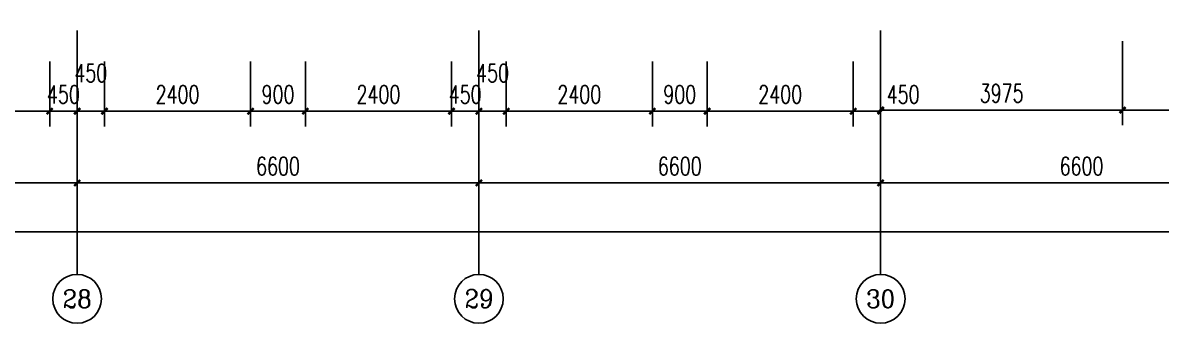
# Model space of a CAD drawing. Header units: millimetres. Extents: x -59809 to 114535, y 156 to 28464.
# Drawn here: x 71836 to 90539, y 2864 to 7791 of the extents above; entities that cross this region are included whole.
import ezdxf
from ezdxf.enums import TextEntityAlignment as Align

# ---------------------------------------------------------------- set-up
doc = ezdxf.new("R2010")
doc.units = ezdxf.units.MM
for name, color, linetype in [('AXIS', 3, 'Continuous'), ('AXIS_TEXT', 7, 'Continuous'), ('PUB_DIM', 3, 'Continuous')]:
    doc.layers.add(name, color=color, linetype=linetype)
doc.styles.add('_TCH_AXIS', font='COMPLEX', dxfattribs={"bigfont": 'GBCBIG'})
doc.styles.add('_TCH_DIM_T3', font='SIMPLEX', dxfattribs={"width": 0.705882, "bigfont": 'GBCBIG'})
doc.styles.add('COMPLEX', font='COMPLEX')
doc.dimstyles.new('_TCH_ARCH&&100', dxfattribs={"dimtxt": 297.5, "dimasz": 100, "dimexe": 250, "dimexo": 300, "dimgap": 126.25, "dimtad": 1, "dimdec": 0, "dimzin": 0, "dimdsep": 46, "dimtxsty": '_TCH_DIM_T3', "dimblk": 'ARCHTICK', "dimcen": 0.09, "dimclrt": 7, "dimazin": 2, "dimtfac": 1, "dimtdec": 0, "dimtix": 1, "dimtmove": 2, "dimatfit": 3, "dimfxl": 1, "dimtolj": 1, "dimtzin": 0, "dimarcsym": 0})

# ---------------------------------------------------------------- blocks, each defined once
blk = doc.blocks.new('_ArchTick')
at = {"color": 0, "linetype": 'ByBlock', "const_width": 0.4}
blk.add_lwpolyline([(-0.5, -0.5), (0.5, 0.5)], dxfattribs=at)
blk = doc.blocks.new('*D110')
at = {"layer": 'Defpoints', "color": 0}
for p in [(85929, 7791), (89904, 7791), (89904, 6360)]:
    blk.add_point(p, dxfattribs=at)
at = {"layer": 'PUB_DIM', "color": 0, "lineweight": -2}
for p, q in [((85929, 7491), (85929, 6110)), ((89904, 7491), (89904, 6110)), ((85929, 6360), (89904, 6360))]:
    blk.add_line(p, q, dxfattribs=at)
at = {"layer": 'PUB_DIM', "color": 0, "lineweight": -2, "xscale": 100, "yscale": 100, "zscale": 100, "rotation": 180}
blk.add_blockref('_ArchTick', (85929, 6360), dxfattribs=at)
at = {"layer": 'PUB_DIM', "color": 0, "lineweight": -2, "xscale": 100, "yscale": 100, "zscale": 100}
blk.add_blockref('_ArchTick', (89904, 6360), dxfattribs=at)
at = {"layer": 'PUB_DIM', "color": 7, "insert": (87917, 6635), "char_height": 297.5, "attachment_point": 5, "style": '_TCH_DIM_T3'}
blk.add_mtext('\\A1;3975', dxfattribs=at)
blk = doc.blocks.new('*D111')
at = {"layer": 'Defpoints', "color": 0}
for p in [(89904, 7791), (92304, 7791), (92304, 6360)]:
    blk.add_point(p, dxfattribs=at)
at = {"layer": 'PUB_DIM', "color": 0, "lineweight": -2}
for p, q in [((89904, 7491), (89904, 6110)), ((92304, 7491), (92304, 6110)), ((89904, 6360), (92304, 6360))]:
    blk.add_line(p, q, dxfattribs=at)
at = {"layer": 'PUB_DIM', "color": 0, "lineweight": -2, "xscale": 100, "yscale": 100, "zscale": 100, "rotation": 180}
blk.add_blockref('_ArchTick', (89904, 6360), dxfattribs=at)
at = {"layer": 'PUB_DIM', "color": 0, "lineweight": -2, "xscale": 100, "yscale": 100, "zscale": 100}
blk.add_blockref('_ArchTick', (92304, 6360), dxfattribs=at)
at = {"layer": 'PUB_DIM', "color": 7, "insert": (91104, 6635), "char_height": 297.5, "attachment_point": 5, "style": '_TCH_DIM_T3'}
blk.add_mtext('\\A1;2400', dxfattribs=at)
blk = doc.blocks.new('*D131')
at = {"layer": 'Defpoints', "color": 0}
for p in [(69879, 7458), (72279, 7458), (72279, 6341)]:
    blk.add_point(p, dxfattribs=at)
at = {"layer": 'PUB_DIM', "color": 0, "lineweight": -2}
for p, q in [((69879, 7158), (69879, 6091)), ((72279, 7158), (72279, 6091)), ((69879, 6341), (72279, 6341))]:
    blk.add_line(p, q, dxfattribs=at)
at = {"layer": 'PUB_DIM', "color": 0, "lineweight": -2, "xscale": 100, "yscale": 100, "zscale": 100, "rotation": 180}
blk.add_blockref('_ArchTick', (69879, 6341), dxfattribs=at)
at = {"layer": 'PUB_DIM', "color": 0, "lineweight": -2, "xscale": 100, "yscale": 100, "zscale": 100}
blk.add_blockref('_ArchTick', (72279, 6341), dxfattribs=at)
at = {"layer": 'PUB_DIM', "color": 7, "insert": (71079, 6616), "char_height": 297.5, "attachment_point": 5, "style": '_TCH_DIM_T3'}
blk.add_mtext('\\A1;2400', dxfattribs=at)
blk = doc.blocks.new('*D132')
at = {"layer": 'Defpoints', "color": 0}
for p in [(72279, 7458), (72729, 7458), (72729, 6341)]:
    blk.add_point(p, dxfattribs=at)
at = {"layer": 'PUB_DIM', "color": 0, "lineweight": -2}
for p, q in [((72279, 7158), (72279, 6091)), ((72729, 7158), (72729, 6091)), ((72279, 6341), (72179, 6341)), ((72279, 6341), (72729, 6341)), ((72729, 6341), (72829, 6341))]:
    blk.add_line(p, q, dxfattribs=at)
at = {"layer": 'PUB_DIM', "color": 0, "lineweight": -2, "xscale": 100, "yscale": 100, "zscale": 100}
blk.add_blockref('_ArchTick', (72279, 6341), dxfattribs=at)
at = {"layer": 'PUB_DIM', "color": 0, "lineweight": -2, "xscale": 100, "yscale": 100, "zscale": 100, "rotation": 180}
blk.add_blockref('_ArchTick', (72729, 6341), dxfattribs=at)
at = {"layer": 'PUB_DIM', "color": 7, "insert": (72504, 6616), "char_height": 297.5, "attachment_point": 5, "style": '_TCH_DIM_T3'}
blk.add_mtext('\\A1;450', dxfattribs=at)
blk = doc.blocks.new('*D133')
at = {"layer": 'Defpoints', "color": 0}
for p in [(72729, 7458), (73179, 7458), (73179, 6341)]:
    blk.add_point(p, dxfattribs=at)
at = {"layer": 'PUB_DIM', "color": 0, "lineweight": -2}
for p, q in [((72729, 7158), (72729, 6091)), ((73179, 7158), (73179, 6091)), ((72729, 6341), (73179, 6341))]:
    blk.add_line(p, q, dxfattribs=at)
at = {"layer": 'PUB_DIM', "color": 0, "lineweight": -2, "xscale": 100, "yscale": 100, "zscale": 100, "rotation": 180}
blk.add_blockref('_ArchTick', (72729, 6341), dxfattribs=at)
at = {"layer": 'PUB_DIM', "color": 0, "lineweight": -2, "xscale": 100, "yscale": 100, "zscale": 100}
blk.add_blockref('_ArchTick', (73179, 6341), dxfattribs=at)
at = {"layer": 'PUB_DIM', "color": 7, "insert": (72954, 6966), "char_height": 297.5, "attachment_point": 5, "style": '_TCH_DIM_T3'}
blk.add_mtext('\\A1;450', dxfattribs=at)
blk = doc.blocks.new('*D134')
at = {"layer": 'Defpoints', "color": 0}
for p in [(73179, 7458), (75579, 7458), (75579, 6341)]:
    blk.add_point(p, dxfattribs=at)
at = {"layer": 'PUB_DIM', "color": 0, "lineweight": -2}
for p, q in [((73179, 7158), (73179, 6091)), ((75579, 7158), (75579, 6091)), ((73179, 6341), (75579, 6341))]:
    blk.add_line(p, q, dxfattribs=at)
at = {"layer": 'PUB_DIM', "color": 0, "lineweight": -2, "xscale": 100, "yscale": 100, "zscale": 100, "rotation": 180}
blk.add_blockref('_ArchTick', (73179, 6341), dxfattribs=at)
at = {"layer": 'PUB_DIM', "color": 0, "lineweight": -2, "xscale": 100, "yscale": 100, "zscale": 100}
blk.add_blockref('_ArchTick', (75579, 6341), dxfattribs=at)
at = {"layer": 'PUB_DIM', "color": 7, "insert": (74379, 6616), "char_height": 297.5, "attachment_point": 5, "style": '_TCH_DIM_T3'}
blk.add_mtext('\\A1;2400', dxfattribs=at)
blk = doc.blocks.new('*D135')
at = {"layer": 'Defpoints', "color": 0}
for p in [(75579, 7458), (76479, 7458), (76479, 6341)]:
    blk.add_point(p, dxfattribs=at)
at = {"layer": 'PUB_DIM', "color": 0, "lineweight": -2}
for p, q in [((75579, 7158), (75579, 6091)), ((76479, 7158), (76479, 6091)), ((75579, 6341), (76479, 6341))]:
    blk.add_line(p, q, dxfattribs=at)
at = {"layer": 'PUB_DIM', "color": 0, "lineweight": -2, "xscale": 100, "yscale": 100, "zscale": 100, "rotation": 180}
blk.add_blockref('_ArchTick', (75579, 6341), dxfattribs=at)
at = {"layer": 'PUB_DIM', "color": 0, "lineweight": -2, "xscale": 100, "yscale": 100, "zscale": 100}
blk.add_blockref('_ArchTick', (76479, 6341), dxfattribs=at)
at = {"layer": 'PUB_DIM', "color": 7, "insert": (76029, 6616), "char_height": 297.5, "attachment_point": 5, "style": '_TCH_DIM_T3'}
blk.add_mtext('\\A1;900', dxfattribs=at)
blk = doc.blocks.new('*D136')
at = {"layer": 'Defpoints', "color": 0}
for p in [(76479, 7458), (78879, 7458), (78879, 6341)]:
    blk.add_point(p, dxfattribs=at)
at = {"layer": 'PUB_DIM', "color": 0, "lineweight": -2}
for p, q in [((76479, 7158), (76479, 6091)), ((78879, 7158), (78879, 6091)), ((76479, 6341), (78879, 6341))]:
    blk.add_line(p, q, dxfattribs=at)
at = {"layer": 'PUB_DIM', "color": 0, "lineweight": -2, "xscale": 100, "yscale": 100, "zscale": 100, "rotation": 180}
blk.add_blockref('_ArchTick', (76479, 6341), dxfattribs=at)
at = {"layer": 'PUB_DIM', "color": 0, "lineweight": -2, "xscale": 100, "yscale": 100, "zscale": 100}
blk.add_blockref('_ArchTick', (78879, 6341), dxfattribs=at)
at = {"layer": 'PUB_DIM', "color": 7, "insert": (77679, 6616), "char_height": 297.5, "attachment_point": 5, "style": '_TCH_DIM_T3'}
blk.add_mtext('\\A1;2400', dxfattribs=at)
blk = doc.blocks.new('*D137')
at = {"layer": 'Defpoints', "color": 0}
for p in [(78879, 7458), (79329, 7458), (79329, 6341)]:
    blk.add_point(p, dxfattribs=at)
at = {"layer": 'PUB_DIM', "color": 0, "lineweight": -2}
for p, q in [((78879, 7158), (78879, 6091)), ((79329, 7158), (79329, 6091)), ((78879, 6341), (78779, 6341)), ((78879, 6341), (79329, 6341)), ((79329, 6341), (79429, 6341))]:
    blk.add_line(p, q, dxfattribs=at)
at = {"layer": 'PUB_DIM', "color": 0, "lineweight": -2, "xscale": 100, "yscale": 100, "zscale": 100}
blk.add_blockref('_ArchTick', (78879, 6341), dxfattribs=at)
at = {"layer": 'PUB_DIM', "color": 0, "lineweight": -2, "xscale": 100, "yscale": 100, "zscale": 100, "rotation": 180}
blk.add_blockref('_ArchTick', (79329, 6341), dxfattribs=at)
at = {"layer": 'PUB_DIM', "color": 7, "insert": (79104, 6616), "char_height": 297.5, "attachment_point": 5, "style": '_TCH_DIM_T3'}
blk.add_mtext('\\A1;450', dxfattribs=at)
blk = doc.blocks.new('*D138')
at = {"layer": 'Defpoints', "color": 0}
for p in [(79329, 7458), (79779, 7458), (79779, 6341)]:
    blk.add_point(p, dxfattribs=at)
at = {"layer": 'PUB_DIM', "color": 0, "lineweight": -2}
for p, q in [((79329, 7158), (79329, 6091)), ((79779, 7158), (79779, 6091)), ((79329, 6341), (79779, 6341))]:
    blk.add_line(p, q, dxfattribs=at)
at = {"layer": 'PUB_DIM', "color": 0, "lineweight": -2, "xscale": 100, "yscale": 100, "zscale": 100, "rotation": 180}
blk.add_blockref('_ArchTick', (79329, 6341), dxfattribs=at)
at = {"layer": 'PUB_DIM', "color": 0, "lineweight": -2, "xscale": 100, "yscale": 100, "zscale": 100}
blk.add_blockref('_ArchTick', (79779, 6341), dxfattribs=at)
at = {"layer": 'PUB_DIM', "color": 7, "insert": (79554, 6966), "char_height": 297.5, "attachment_point": 5, "style": '_TCH_DIM_T3'}
blk.add_mtext('\\A1;450', dxfattribs=at)
blk = doc.blocks.new('*D139')
at = {"layer": 'Defpoints', "color": 0}
for p in [(79779, 7458), (82179, 7458), (82179, 6341)]:
    blk.add_point(p, dxfattribs=at)
at = {"layer": 'PUB_DIM', "color": 0, "lineweight": -2}
for p, q in [((79779, 7158), (79779, 6091)), ((82179, 7158), (82179, 6091)), ((79779, 6341), (82179, 6341))]:
    blk.add_line(p, q, dxfattribs=at)
at = {"layer": 'PUB_DIM', "color": 0, "lineweight": -2, "xscale": 100, "yscale": 100, "zscale": 100, "rotation": 180}
blk.add_blockref('_ArchTick', (79779, 6341), dxfattribs=at)
at = {"layer": 'PUB_DIM', "color": 0, "lineweight": -2, "xscale": 100, "yscale": 100, "zscale": 100}
blk.add_blockref('_ArchTick', (82179, 6341), dxfattribs=at)
at = {"layer": 'PUB_DIM', "color": 7, "insert": (80979, 6616), "char_height": 297.5, "attachment_point": 5, "style": '_TCH_DIM_T3'}
blk.add_mtext('\\A1;2400', dxfattribs=at)
blk = doc.blocks.new('*D140')
at = {"layer": 'Defpoints', "color": 0}
for p in [(82179, 7458), (83079, 7458), (83079, 6341)]:
    blk.add_point(p, dxfattribs=at)
at = {"layer": 'PUB_DIM', "color": 0, "lineweight": -2}
for p, q in [((82179, 7158), (82179, 6091)), ((83079, 7158), (83079, 6091)), ((82179, 6341), (83079, 6341))]:
    blk.add_line(p, q, dxfattribs=at)
at = {"layer": 'PUB_DIM', "color": 0, "lineweight": -2, "xscale": 100, "yscale": 100, "zscale": 100, "rotation": 180}
blk.add_blockref('_ArchTick', (82179, 6341), dxfattribs=at)
at = {"layer": 'PUB_DIM', "color": 0, "lineweight": -2, "xscale": 100, "yscale": 100, "zscale": 100}
blk.add_blockref('_ArchTick', (83079, 6341), dxfattribs=at)
at = {"layer": 'PUB_DIM', "color": 7, "insert": (82629, 6616), "char_height": 297.5, "attachment_point": 5, "style": '_TCH_DIM_T3'}
blk.add_mtext('\\A1;900', dxfattribs=at)
blk = doc.blocks.new('*D141')
at = {"layer": 'Defpoints', "color": 0}
for p in [(83079, 7458), (85479, 7458), (85479, 6341)]:
    blk.add_point(p, dxfattribs=at)
at = {"layer": 'PUB_DIM', "color": 0, "lineweight": -2}
for p, q in [((83079, 7158), (83079, 6091)), ((85479, 7158), (85479, 6091)), ((83079, 6341), (85479, 6341))]:
    blk.add_line(p, q, dxfattribs=at)
at = {"layer": 'PUB_DIM', "color": 0, "lineweight": -2, "xscale": 100, "yscale": 100, "zscale": 100, "rotation": 180}
blk.add_blockref('_ArchTick', (83079, 6341), dxfattribs=at)
at = {"layer": 'PUB_DIM', "color": 0, "lineweight": -2, "xscale": 100, "yscale": 100, "zscale": 100}
blk.add_blockref('_ArchTick', (85479, 6341), dxfattribs=at)
at = {"layer": 'PUB_DIM', "color": 7, "insert": (84279, 6616), "char_height": 297.5, "attachment_point": 5, "style": '_TCH_DIM_T3'}
blk.add_mtext('\\A1;2400', dxfattribs=at)
blk = doc.blocks.new('*D142')
at = {"layer": 'Defpoints', "color": 0}
for p in [(85479, 7458), (85929, 7458), (85929, 6341)]:
    blk.add_point(p, dxfattribs=at)
at = {"layer": 'PUB_DIM', "color": 0, "lineweight": -2}
for p, q in [((85479, 7158), (85479, 6091)), ((85929, 7158), (85929, 6091)), ((85479, 6341), (85929, 6341))]:
    blk.add_line(p, q, dxfattribs=at)
at = {"layer": 'PUB_DIM', "color": 0, "lineweight": -2, "xscale": 100, "yscale": 100, "zscale": 100, "rotation": 180}
blk.add_blockref('_ArchTick', (85479, 6341), dxfattribs=at)
at = {"layer": 'PUB_DIM', "color": 0, "lineweight": -2, "xscale": 100, "yscale": 100, "zscale": 100}
blk.add_blockref('_ArchTick', (85929, 6341), dxfattribs=at)
at = {"layer": 'PUB_DIM', "color": 7, "insert": (86299, 6616), "char_height": 297.5, "attachment_point": 5, "style": '_TCH_DIM_T3'}
blk.add_mtext('\\A1;450', dxfattribs=at)
blk = doc.blocks.new('*D163')
at = {"layer": 'AXIS', "color": 0, "lineweight": -2}
for p, q in [((66129, 7364), (66129, 4914)), ((72729, 7364), (72729, 4914)), ((66129, 5164), (72729, 5164))]:
    blk.add_line(p, q, dxfattribs=at)
at = {"layer": 'Defpoints', "color": 0}
for p in [(66129, 7664), (72729, 7664), (72729, 5164)]:
    blk.add_point(p, dxfattribs=at)
at = {"layer": 'AXIS', "color": 0, "lineweight": -2, "xscale": 100, "yscale": 100, "zscale": 100, "rotation": 180}
blk.add_blockref('_ArchTick', (66129, 5164), dxfattribs=at)
at = {"layer": 'AXIS', "color": 0, "lineweight": -2, "xscale": 100, "yscale": 100, "zscale": 100}
blk.add_blockref('_ArchTick', (72729, 5164), dxfattribs=at)
at = {"layer": 'AXIS', "color": 7, "insert": (69429, 5439), "char_height": 297.5, "attachment_point": 5, "style": '_TCH_DIM_T3'}
blk.add_mtext('\\A1;6600', dxfattribs=at)
blk = doc.blocks.new('*D164')
at = {"layer": 'AXIS', "color": 0, "lineweight": -2}
for p, q in [((72729, 7364), (72729, 4914)), ((79329, 7364), (79329, 4914)), ((72729, 5164), (79329, 5164))]:
    blk.add_line(p, q, dxfattribs=at)
at = {"layer": 'Defpoints', "color": 0}
for p in [(72729, 7664), (79329, 7664), (79329, 5164)]:
    blk.add_point(p, dxfattribs=at)
at = {"layer": 'AXIS', "color": 0, "lineweight": -2, "xscale": 100, "yscale": 100, "zscale": 100, "rotation": 180}
blk.add_blockref('_ArchTick', (72729, 5164), dxfattribs=at)
at = {"layer": 'AXIS', "color": 0, "lineweight": -2, "xscale": 100, "yscale": 100, "zscale": 100}
blk.add_blockref('_ArchTick', (79329, 5164), dxfattribs=at)
at = {"layer": 'AXIS', "color": 7, "insert": (76029, 5439), "char_height": 297.5, "attachment_point": 5, "style": '_TCH_DIM_T3'}
blk.add_mtext('\\A1;6600', dxfattribs=at)
blk = doc.blocks.new('*D165')
at = {"layer": 'AXIS', "color": 0, "lineweight": -2}
for p, q in [((79329, 7364), (79329, 4914)), ((85929, 7364), (85929, 4914)), ((79329, 5164), (85929, 5164))]:
    blk.add_line(p, q, dxfattribs=at)
at = {"layer": 'Defpoints', "color": 0}
for p in [(79329, 7664), (85929, 7664), (85929, 5164)]:
    blk.add_point(p, dxfattribs=at)
at = {"layer": 'AXIS', "color": 0, "lineweight": -2, "xscale": 100, "yscale": 100, "zscale": 100, "rotation": 180}
blk.add_blockref('_ArchTick', (79329, 5164), dxfattribs=at)
at = {"layer": 'AXIS', "color": 0, "lineweight": -2, "xscale": 100, "yscale": 100, "zscale": 100}
blk.add_blockref('_ArchTick', (85929, 5164), dxfattribs=at)
at = {"layer": 'AXIS', "color": 7, "insert": (82629, 5439), "char_height": 297.5, "attachment_point": 5, "style": '_TCH_DIM_T3'}
blk.add_mtext('\\A1;6600', dxfattribs=at)
blk = doc.blocks.new('*D166')
at = {"layer": 'AXIS', "color": 0, "lineweight": -2}
for p, q in [((85929, 7364), (85929, 4914)), ((92529, 7364), (92529, 4914)), ((85929, 5164), (92529, 5164))]:
    blk.add_line(p, q, dxfattribs=at)
at = {"layer": 'Defpoints', "color": 0}
for p in [(85929, 7664), (92529, 7664), (92529, 5164)]:
    blk.add_point(p, dxfattribs=at)
at = {"layer": 'AXIS', "color": 0, "lineweight": -2, "xscale": 100, "yscale": 100, "zscale": 100, "rotation": 180}
blk.add_blockref('_ArchTick', (85929, 5164), dxfattribs=at)
at = {"layer": 'AXIS', "color": 0, "lineweight": -2, "xscale": 100, "yscale": 100, "zscale": 100}
blk.add_blockref('_ArchTick', (92529, 5164), dxfattribs=at)
at = {"layer": 'AXIS', "color": 7, "insert": (89229, 5439), "char_height": 297.5, "attachment_point": 5, "style": '_TCH_DIM_T3'}
blk.add_mtext('\\A1;6600', dxfattribs=at)
blk = doc.blocks.new('*D168')
at = {"layer": 'AXIS', "color": 0, "lineweight": -2}
for p, q in [((6029, 7364), (6029, 4114)), ((99129, 7364), (99129, 4114)), ((6029, 4364), (99129, 4364))]:
    blk.add_line(p, q, dxfattribs=at)
at = {"layer": 'Defpoints', "color": 0}
for p in [(6029, 7664), (99129, 7664), (99129, 4364)]:
    blk.add_point(p, dxfattribs=at)
at = {"layer": 'AXIS', "color": 0, "lineweight": -2, "xscale": 100, "yscale": 100, "zscale": 100, "rotation": 180}
blk.add_blockref('_ArchTick', (6029, 4364), dxfattribs=at)
at = {"layer": 'AXIS', "color": 0, "lineweight": -2, "xscale": 100, "yscale": 100, "zscale": 100}
blk.add_blockref('_ArchTick', (99129, 4364), dxfattribs=at)
at = {"layer": 'AXIS', "color": 7, "insert": (52579, 4639), "char_height": 297.5, "attachment_point": 5, "style": '_TCH_DIM_T3'}
blk.add_mtext('\\A1;93100', dxfattribs=at)
blk = doc.blocks.new('_AXISO')
blk.add_circle((0, 0), 0.5)
at = {"layer": 'AXIS_TEXT', "style": 'COMPLEX', "width": 1.041667}
blk.add_attdef('A', text='', height=0.56, dxfattribs=at).set_placement((-0.25, -0.28), (0.25, -0.28), align=Align.FIT)

msp = doc.modelspace()

# ---------------------------------------------------------------- linework, layer by layer
at = {"layer": 'AXIS'}
for p, q in [((72729.3, 7663.7), (72729.3, 3663.7)), ((79329.3, 7663.7), (79329.3, 3663.7)), ((85929.3, 7663.7), (85929.3, 3663.7))]:
    msp.add_line(p, q, dxfattribs=at)

# ---------------------------------------------------------------- block references
ref = msp.add_blockref('_AXISO', (72729.3, 3263.7), dxfattribs=dict(at, xscale=800, yscale=800, zscale=800))
ref.add_attrib('A', '28', dxfattribs={"layer": 'AXIS_TEXT', "height": 294.28, "style": '_TCH_AXIS'}).set_placement((72491, 3116.5), (72967.5, 3116.5), align=Align.FIT)
ref = msp.add_blockref('_AXISO', (79329.3, 3263.7), dxfattribs=dict(at, xscale=800, yscale=800, zscale=800))
ref.add_attrib('A', '29', dxfattribs={"layer": 'AXIS_TEXT', "height": 300.65, "style": '_TCH_AXIS', "width": 0.970588}).set_placement((79093, 3113.3), (79565.5, 3113.3), align=Align.FIT)
ref = msp.add_blockref('_AXISO', (85929.3, 3263.7), dxfattribs=dict(at, xscale=800, yscale=800, zscale=800))
ref.add_attrib('A', '30', dxfattribs={"layer": 'AXIS_TEXT', "height": 294.28, "style": '_TCH_AXIS', "width": 1.030303}).set_placement((85691, 3116.5), (86167.5, 3116.5), align=Align.FIT)

# ---------------------------------------------------------------- dimensions: what is measured, and where the dimension line sits
for p1, p2, distance, text, picture, middle in [((6029.3, 7663.7), (99129.3, 7663.7), -3300, '93100', '*D168', (52579.3, 4638.7)), ((66129.3, 7663.7), (72729.3, 7663.7), -2500, '6600', '*D163', (69429.3, 5438.7)), ((72729.3, 7663.7), (79329.3, 7663.7), -2500, '6600', '*D164', (76029.3, 5438.7)), ((79329.3, 7663.7), (85929.3, 7663.7), -2500, '6600', '*D165', (82629.3, 5438.7)), ((85929.3, 7663.7), (92529.3, 7663.7), -2500, '6600', '*D166', (89229.3, 5438.7))]:
    dim = msp.add_aligned_dim(p1=p1, p2=p2, distance=distance, text=text, dimstyle='_TCH_ARCH&&100', dxfattribs=at)
    dim.commit()
    dim.dimension.update_dxf_attribs({"geometry": picture, "text_midpoint": middle})
at = {"layer": 'PUB_DIM'}
for p1, p2, distance, text, picture, middle in [((85929.3, 7791), (89904.3, 7791), -1430.6, '3975', '*D110', (87916.8, 6635.3)), ((89904.3, 7791), (92304.3, 7791), -1430.6, '2400', '*D111', (91104.3, 6635.3)), ((69879.3, 7457.5), (72279.3, 7457.5), -1116.8, '2400', '*D131', (71079.3, 6615.7)), ((72279.3, 7457.5), (72729.3, 7457.5), -1116.8, '450', '*D132', (72504.3, 6615.7)), ((73179.3, 7457.5), (75579.3, 7457.5), -1116.8, '2400', '*D134', (74379.3, 6615.7)), ((75579.3, 7457.5), (76479.3, 7457.5), -1116.8, '900', '*D135', (76029.3, 6615.7)), ((76479.3, 7457.5), (78879.3, 7457.5), -1116.8, '2400', '*D136', (77679.3, 6615.7)), ((78879.3, 7457.5), (79329.3, 7457.5), -1116.8, '450', '*D137', (79104.3, 6615.7)), ((79779.3, 7457.5), (82179.3, 7457.5), -1116.8, '2400', '*D139', (80979.3, 6615.7)), ((82179.3, 7457.5), (83079.3, 7457.5), -1116.8, '900', '*D140', (82629.3, 6615.7)), ((83079.3, 7457.5), (85479.3, 7457.5), -1116.8, '2400', '*D141', (84279.3, 6615.7))]:
    dim = msp.add_aligned_dim(p1=p1, p2=p2, distance=distance, text=text, dimstyle='_TCH_ARCH&&100', dxfattribs=at)
    dim.commit()
    dim.dimension.update_dxf_attribs({"geometry": picture, "text_midpoint": middle})
for base, p1, p2, picture, middle in [((73179.3, 6340.7), (72729.3, 7457.5), (73179.3, 7457.5), '*D133', (72954.3, 6965.7)), ((79779.3, 6340.7), (79329.3, 7457.5), (79779.3, 7457.5), '*D138', (79554.3, 6965.7)), ((85929.3, 6340.7), (85479.3, 7457.5), (85929.3, 7457.5), '*D142', (86299.3, 6615.7))]:
    dim = msp.add_linear_dim(base=base, p1=p1, p2=p2, angle=0, text='450', dimstyle='_TCH_ARCH&&100', dxfattribs=at)
    dim.commit()
    dim.dimension.update_dxf_attribs({"geometry": picture, "text_midpoint": middle, "dimtype": 161})

doc.saveas('drawing.dxf')
